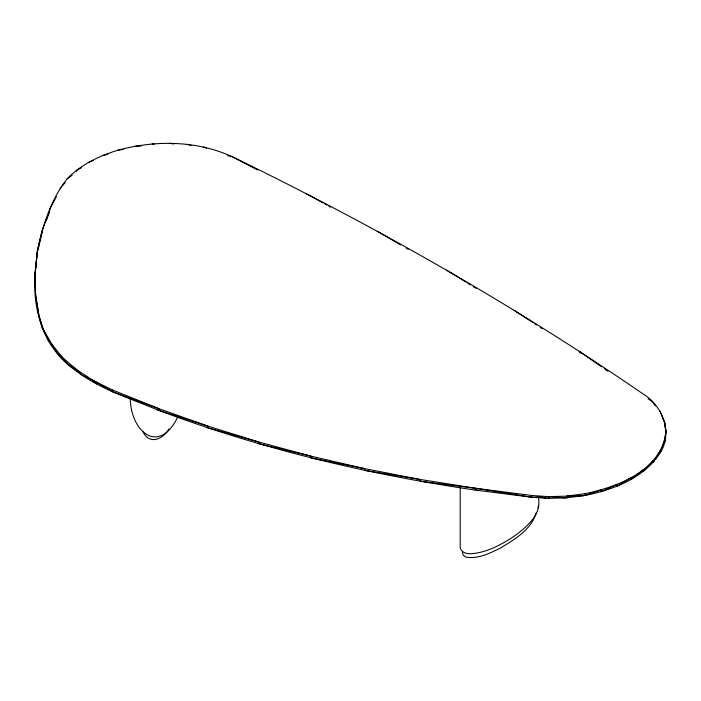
<?xml version="1.0" encoding="UTF-8"?>
<svg xmlns="http://www.w3.org/2000/svg" width="701" height="701" viewBox="0 0 701 701"><rect width="100%" height="100%" fill="white"/><g stroke="black" fill="none" stroke-linecap="round" stroke-linejoin="round"><path stroke-width="1.05" d="M35.602 269.438L37.267 251.475C42.63 225.845 50.752 199.654 67.147 178.825C80.974 164.525 99.376 155.824 118.189 150.119C155.631 140.016 197.051 140.445 232.644 156.901C374.702 225.959 512.352 304.269 642.642 393.647C662.331 405.371 673.1 431.982 660.351 452.583C643.939 478.257 613.331 489.815 584.687 495.519L565.83 497.894L547.832 498.341L531.857 497.237L475.006 490.025C366.895 474.244 260.045 448.57 157.743 409.989C130.176 398.308 100.629 389.554 76.497 371.171C44.794 349.843 32.395 311.875 35.05 274.827L37.267 251.475L42.165 230.226L49.569 211.387L46.284 220.57M35.05 274.827L35.383 271.594M37.258 253.271L35.059 272.768L35.628 296.321L38.809 315.012L42.402 328.953L43.453 329.742L57.228 353.216L76.497 369.427L81.246 374.606L112.511 390.001L159.451 408.893L208.241 426.243L258.748 442.007L310.832 456.123L364.336 468.566L419.119 479.291L531.857 497.237L531.857 495.484L420.539 481.289L419.119 479.291L365.063 470.467L364.336 468.566L310.894 457.884L310.832 456.123L258.178 443.584L258.748 442.007L207.075 427.601L208.241 426.243L157.743 409.989L159.451 408.893L112.511 391.745L93.277 380.433L68.155 364.336L51.383 343.876L48.614 341.369L43.453 329.742L38.809 315.012L35.576 293.982M664.364 420.512L665.941 431.947L664.364 420.512L664.364 422.256M536.125 512.957C531.34 529.746 514.368 539.533 500.356 548.086C490.034 553.124 478.625 558.951 466.805 557.277A6.379 3.68 0 0 1 464.386 556.173L463.186 554.894L462.362 552.327M538.254 496.921C541.417 510.976 532.366 521.334 522.525 529.702A146.746 84.725 0 0 1 511.011 538.289C498.937 545.851 485.618 552.756 471.16 553.694C466.48 554.114 459.874 552.055 460.198 546.272L460.198 487.335M37.968 250.196L42.235 231.751M76.514 171.456L76.847 170.028L81.649 167.592M177.73 417.051C158.969 455.571 130.807 431.746 130.246 398.571M56.395 196.744L49.753 209.135L49.964 210.396M567.118 496.045L565.83 497.894L531.857 495.484L547.832 498.341L549.347 496.623L583.653 495.695L584.687 493.767C617.896 486.958 662.813 470.073 665.95 430.651L664.653 442.34L664.566 440.911L660.351 452.583L660.246 451.015L653.166 462.371L653.122 460.671L643.299 471.44L643.387 469.626L631.031 479.519L631.312 477.618L616.722 486.38L617.231 484.426L600.775 491.822L601.546 489.859L584.687 495.519L584.687 493.767L567.118 496.045L567.118 497.789M168.95 429.003C163.158 439.098 149.497 445.31 143.092 431.904M59.971 188.324L65.167 182.716M67.147 178.825L72.159 175.197M88.817 162.176L93.671 160.45M102.723 155.482L107.831 154.29M118.189 150.119L123.411 149.444M134.802 146.237L141.024 146.036M152.117 143.942L154.238 144.073M169.642 143.302L173.883 143.977M186.922 144.327L191.023 145.414M227.729 155.526L232.644 156.901L257.74 170.028M203.474 146.991L206.357 148.113M305.873 193.441L323.012 202.922M324.913 203.982L326.815 205.034M328.716 206.085L330.627 207.137M377.208 231.181L400.648 244.912M406.273 248.207L408.148 249.311M446.607 270.095L465.963 282.109M467.804 283.248L470.573 284.965M473.341 286.674L476.102 288.391M648.048 398.86L652.543 401.752L655.417 405.975M514.008 310.166L533.005 322.644M534.819 323.836L536.624 325.019M540.243 327.393L542.048 328.585M601.651 366.86L579.377 351.359L580.419 353.208M604.323 368.726L607.89 371.206M477.153 490.332L475.006 488.273L475.006 490.025M96.335 383.885L93.277 380.433L93.277 382.176M659.86 410.786L663.794 420.705M538.21 505.824L538.254 507.839M549.347 496.623L549.347 498.367M112.511 390.001L112.511 391.745M76.497 369.427L76.497 371.171M62.459 357.177L62.459 358.921M51.383 343.876L51.383 345.619M43.453 329.742L43.453 331.485M38.809 315.012L38.809 316.756"/></g></svg>
